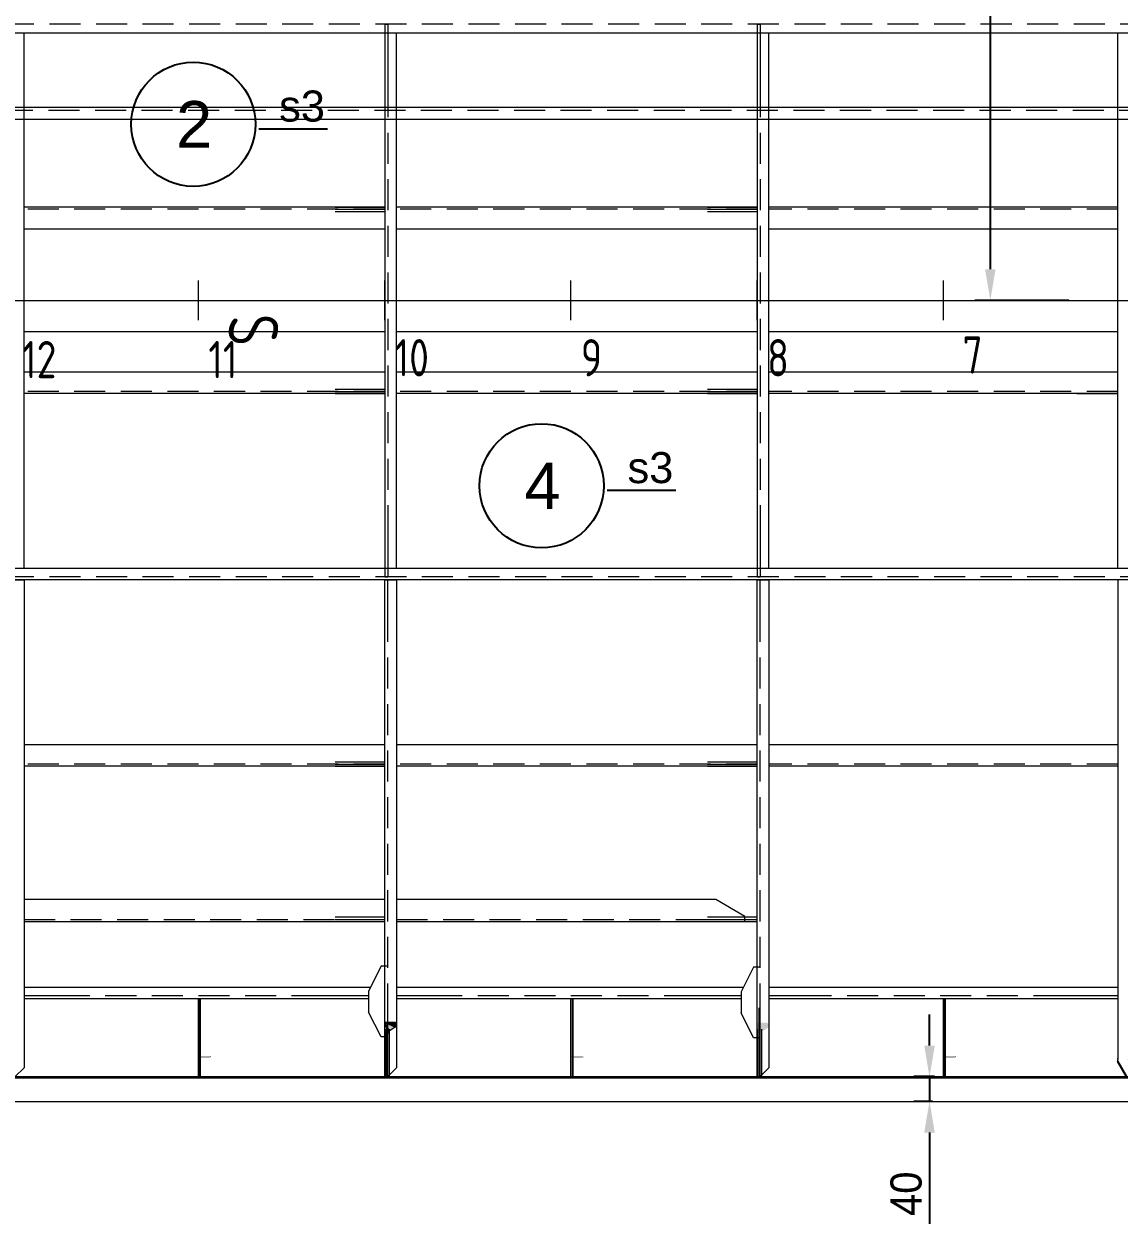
# Model space of a CAD drawing. Header units: millimetres. Extents: x 149544 to 197467, y -3118 to 25363.
# Drawn here: x 158637 to 160401, y 15909 to 17841 of the extents above; entities that cross this region are included whole.
import ezdxf

# ---------------------------------------------------------------- set-up
doc = ezdxf.new("R2010")
doc.units = ezdxf.units.MM
doc.header["$MEASUREMENT"] = 0
for name, pattern in [('K5LT32768', [0]), ('K5LT32769', [0]), ('K5LT32791', [0]), ('K5LT32795', [75, 50, -25])]:
    doc.linetypes.add(name, pattern=pattern)
for name, color, linetype in [('pen_035', 1, 'Continuous'), ('pen_7', 1, 'Continuous'), ('Pov', 7, 'Continuous')]:
    doc.layers.add(name, color=color, linetype=linetype)
doc.styles.add('KTEXTSTYLE', font='GOST_AU.SHX', dxfattribs={"width": 0.96, "height": 5})
doc.styles.add('style5', font='arial.ttf', dxfattribs={"height": 3})
doc.dimstyles.new('PB20', dxfattribs={"dimscale": 20, "dimtxt": 2.5, "dimasz": 2.5, "dimexe": 1.25, "dimexo": 0, "dimtad": 1, "dimdec": 0, "dimtxsty": 'Standard', "dimcen": 2.5, "dimclrd": 7, "dimclre": 7, "dimclrt": 4, "dimadec": 0, "dimazin": 0, "dimtfac": 1, "dimtdec": 0, "dimtmove": 0, "dimatfit": 3, "dimfxl": 1.25, "dimarcsym": 0})

# ---------------------------------------------------------------- blocks, each defined once
blk = doc.blocks.new('*D2347')
at = {"color": 7, "lineweight": -2}
for p, q in [((160095.6, 16195.9), (160095.6, 16245.9)), ((160103.6, 16145.9), (160070.6, 16145.9)), ((160095.6, 16145.9), (160095.6, 16105.9)), ((160100.2, 16105.9), (160070.6, 16105.9)), ((160095.6, 16055.9), (160095.6, 15908.6))]:
    blk.add_line(p, q, dxfattribs=at)
at = {"color": 7}
for points in [[(160087.3, 16195.9), (160103.9, 16195.9), (160095.6, 16145.9)], [(160087.3, 16055.9), (160103.9, 16055.9), (160095.6, 16105.9)]]:
    blk.add_solid(points, dxfattribs=at)
at = {"layer": 'Defpoints', "color": 0}
for p in [(160103.6, 16145.9), (160095.6, 16105.9), (160100.2, 16105.9)]:
    blk.add_point(p, dxfattribs=at)
at = {"color": 4, "insert": (160058.1, 15957.2), "char_height": 50, "attachment_point": 5, "rotation": 90}
blk.add_mtext('\\H50.0;\\W0.965;\\Q0;\\H50.0;\\W0.965;\\Q0;\\Q0;40', dxfattribs=at)
blk = doc.blocks.new('U1267')
at = {"layer": 'pen_035', "color": 1, "linetype": 'K5LT32769', "lineweight": 18, "true_color": 0xff0000}
for p in [(-175361.7, 530.5), (-175356.5, 513.7)]:
    blk.add_line(p, (-175356.7, 512.2), dxfattribs=at)
blk = doc.blocks.new('U1258')
at = {"layer": 'Pov', "color": 3, "linetype": 'K5LT32791', "lineweight": 18, "true_color": 0x00ff00}
for p in [(-175361.7, 530.5), (-175346.7, 530.5)]:
    blk.add_line(p, (-175345, 530.1), dxfattribs=at)
blk = doc.blocks.new('U1259')
at = {"layer": 'pen_035', "color": 1, "linetype": 'K5LT32769', "lineweight": 18, "true_color": 0xff0000}
for p in [(-175361.7, 530.5), (-175345, 530.1)]:
    blk.add_line(p, (-175343.7, 528.9), dxfattribs=at)
blk = doc.blocks.new('U1260')
at = {"layer": 'pen_035', "color": 1, "linetype": 'K5LT32769', "lineweight": 18, "true_color": 0xff0000}
for p in [(-175361.7, 530.5), (-175343.7, 528.9)]:
    blk.add_line(p, (-175342.9, 527.3), dxfattribs=at)
blk = doc.blocks.new('U1261')
at = {"layer": 'pen_035', "color": 1, "linetype": 'K5LT32769', "lineweight": 18, "true_color": 0xff0000}
for p in [(-175361.7, 530.5), (-175342.9, 527.3)]:
    blk.add_line(p, (-175342.8, 525.4), dxfattribs=at)
blk = doc.blocks.new('U1262')
at = {"layer": 'pen_035', "color": 1, "linetype": 'K5LT32769', "lineweight": 18, "true_color": 0xff0000}
for p in [(-175361.7, 530.5), (-175342.8, 525.4)]:
    blk.add_line(p, (-175343.4, 523.6), dxfattribs=at)
blk = doc.blocks.new('U1263')
at = {"layer": 'pen_035', "color": 1, "linetype": 'K5LT32769', "lineweight": 18, "true_color": 0xff0000}
for p in [(-175361.7, 530.5), (-175343.4, 523.6)]:
    blk.add_line(p, (-175344.7, 522.3), dxfattribs=at)
blk = doc.blocks.new('U1264')
at = {"layer": 'Pov', "color": 3, "linetype": 'K5LT32791', "lineweight": 18, "true_color": 0x00ff00}
for p in [(-175361.7, 530.5), (-175344.7, 522.3)]:
    blk.add_line(p, (-175354.7, 516), dxfattribs=at)
blk = doc.blocks.new('U1265')
at = {"layer": 'pen_035', "color": 1, "linetype": 'K5LT32769', "lineweight": 18, "true_color": 0xff0000}
for p in [(-175361.7, 530.5), (-175354.7, 516)]:
    blk.add_line(p, (-175355.8, 515), dxfattribs=at)
blk = doc.blocks.new('U1266')
at = {"layer": 'pen_035', "color": 1, "linetype": 'K5LT32769', "lineweight": 18, "true_color": 0xff0000}
for p in [(-175361.7, 530.5), (-175355.8, 515)]:
    blk.add_line(p, (-175356.5, 513.7), dxfattribs=at)
blk = doc.blocks.new('*D2382')
at = {"color": 7, "lineweight": -2}
for p, q in [((160095.3, 16195.9), (160095.3, 16245.9)), ((160103.3, 16145.9), (160070.3, 16145.9)), ((160095.3, 16145.9), (160095.3, 16105.9)), ((160099.9, 16105.9), (160070.3, 16105.9)), ((160095.3, 16055.9), (160095.3, 15908.6))]:
    blk.add_line(p, q, dxfattribs=at)
at = {"color": 7}
for points in [[(160087, 16195.9), (160103.6, 16195.9), (160095.3, 16145.9)], [(160087, 16055.9), (160103.6, 16055.9), (160095.3, 16105.9)]]:
    blk.add_solid(points, dxfattribs=at)
at = {"layer": 'Defpoints', "color": 0}
for p in [(160103.3, 16145.9), (160095.3, 16105.9), (160099.9, 16105.9)]:
    blk.add_point(p, dxfattribs=at)
at = {"color": 4, "insert": (160057.8, 15957.2), "char_height": 50, "attachment_point": 5, "rotation": 90}
blk.add_mtext('\\H50.0;\\W0.965;\\Q0;\\H50.0;\\W0.965;\\Q0;\\Q0;40', dxfattribs=at)
blk = doc.blocks.new('*D2384')
at = {"color": 7, "lineweight": -2}
for p, q in [((160412.8, 18520.9), (160168.4, 18520.9)), ((160193.4, 18470.9), (160193.4, 17445.9)), ((160319.7, 17395.9), (160168.4, 17395.9))]:
    blk.add_line(p, q, dxfattribs=at)
at = {"color": 7}
for points in [[(160185, 18470.9), (160201.7, 18470.9), (160193.4, 18520.9)], [(160185, 17445.9), (160201.7, 17445.9), (160193.4, 17395.9)]]:
    blk.add_solid(points, dxfattribs=at)
at = {"layer": 'Defpoints', "color": 0}
for p in [(160412.8, 18520.9), (160193.4, 17395.9), (160319.7, 17395.9)]:
    blk.add_point(p, dxfattribs=at)
at = {"color": 4, "insert": (160155.9, 17956.4), "char_height": 50, "attachment_point": 5, "rotation": 90}
blk.add_mtext('\\H50.0;\\W0.965;\\Q0;\\H50.0;\\W0.965;\\Q0;\\Q0;1125', dxfattribs=at)

msp = doc.modelspace()

# ---------------------------------------------------------------- hatches: boundary and pattern name
for points in [[(159217.8, 16145.9), (159222.8, 16145.9), (159222.8, 16215.5), (159223.1, 16217), (159223.8, 16218.3), (159224.8, 16219.3), (159234.8, 16225.6), (159236.1, 16226.9), (159236.8, 16228.7), (159236.7, 16230.6), (159235.9, 16232.2), (159234.5, 16233.4), (159232.8, 16233.8), (159217.8, 16233.8)], [(159817.8, 16144.8), (159822.8, 16144.8), (159822.8, 16214.3), (159823.1, 16215.8), (159823.8, 16217.2), (159824.8, 16218.1), (159834.8, 16224.5), (159836.1, 16225.8), (159836.8, 16227.5), (159836.7, 16229.4), (159835.9, 16231.1), (159834.5, 16232.3), (159832.8, 16232.7), (159817.8, 16232.7)]]:
    msp.add_hatch(color=0).paths.add_polyline_path(points)

# ---------------------------------------------------------------- linework, layer by layer
at = {"color": 0, "linetype": 'K5LT32795', "lineweight": 18}
for p, q in [((161202.8, 17840.9), (155879.8, 17840.9)), ((159222.8, 17740.9), (159222.8, 17050.9)), ((159822.8, 17740.9), (159822.8, 17050.9)), ((161201.2, 17701.5), (155878.2, 17701.5)), ((159217.8, 17542.9), (158636.8, 17542.9)), ((159817.8, 17542.9), (159236.8, 17542.9)), ((160398.8, 17542.9), (159836.8, 17542.9)), ((159217.8, 17248.9), (158636.8, 17248.9)), ((159817.8, 17248.9), (159236.8, 17248.9)), ((160398.8, 17248.9), (159836.8, 17248.9)), ((161202.8, 16950.9), (155879.8, 16950.9)), ((159222.8, 16245.9), (159222.8, 16845.9)), ((159822.8, 16245.9), (159822.8, 16845.9)), ((159217.8, 16648.9), (158636.8, 16648.9)), ((159817.8, 16648.9), (159236.8, 16648.9)), ((160398.8, 16648.9), (159836.8, 16648.9)), ((158636.8, 16398.9), (159217.8, 16398.9)), ((159236.8, 16398.9), (159697.8, 16398.9)), ((159117.8, 16275.9), (158722.8, 16275.9)), ((159717.8, 16275.9), (159322.8, 16275.9)), ((160312.8, 16275.9), (159922.8, 16275.9))]:
    msp.add_line(p, q, dxfattribs=at)
at = {"color": 0, "linetype": 'K5LT32769', "lineweight": 18}
for p, q in [((159217.8, 17840.9), (159217.8, 16950.9)), ((159217.8, 17840.9), (159222.8, 17840.9)), ((159222.8, 17840.9), (159222.8, 17740.9)), ((159817.8, 17840.9), (159817.8, 16950.9)), ((159817.8, 17840.9), (159822.8, 17840.9)), ((159822.8, 17840.9), (159822.8, 17740.9)), ((155802.4, 17826.9), (161208.6, 17826.9)), ((158617.8, 17826.9), (158636.8, 17826.9)), ((158636.8, 16964.9), (158636.8, 17826.9)), ((159217.8, 17826.9), (159236.8, 17826.9)), ((159236.8, 16964.9), (159236.8, 17826.9)), ((159817.8, 17826.9), (159836.8, 17826.9)), ((159836.8, 16964.9), (159836.8, 17826.9)), ((160398.8, 16964.9), (160398.8, 17826.9)), ((161193.9, 17706.5), (155778.2, 17706.5)), ((155800.8, 17687.5), (161206.9, 17687.5)), ((159217.8, 17545.9), (158636.8, 17545.9)), ((159137.8, 17545.9), (159208.3, 17545.9)), ((159137.8, 17542.9), (159208.3, 17542.9)), ((159208.3, 17545.9), (159217.8, 17545.9)), ((159208.3, 17542.9), (159217.8, 17542.9)), ((159817.8, 17545.9), (159236.8, 17545.9)), ((159737.8, 17545.9), (159808.3, 17545.9)), ((159737.8, 17542.9), (159808.3, 17542.9)), ((159808.3, 17545.9), (159817.8, 17545.9)), ((159808.3, 17542.9), (159817.8, 17542.9)), ((160398.8, 17545.9), (159836.8, 17545.9)), ((158636.8, 17510.9), (159217.8, 17510.9)), ((159236.8, 17510.9), (159817.8, 17510.9)), ((159836.8, 17510.9), (160398.8, 17510.9)), ((158636.8, 17345.9), (159217.8, 17345.9)), ((159236.8, 17345.9), (159817.8, 17345.9)), ((159836.8, 17345.9), (160398.8, 17345.9)), ((158636.8, 17280.9), (159217.8, 17280.9)), ((159236.8, 17280.9), (159817.8, 17280.9)), ((159836.8, 17280.9), (160398.8, 17280.9)), ((159217.8, 17245.9), (158636.8, 17245.9)), ((159137.8, 17248.9), (159208.3, 17248.9)), ((159137.8, 17245.9), (159208.3, 17245.9)), ((159208.3, 17248.9), (159217.8, 17248.9)), ((159208.3, 17245.9), (159217.8, 17245.9)), ((159817.8, 17245.9), (159236.8, 17245.9)), ((159737.8, 17248.9), (159808.3, 17248.9)), ((159737.8, 17245.9), (159808.3, 17245.9)), ((159808.3, 17248.9), (159817.8, 17248.9)), ((159808.3, 17245.9), (159817.8, 17245.9)), ((160398.8, 17245.9), (159836.8, 17245.9)), ((160332.8, 17245.9), (160398.8, 17245.9)), ((159222.8, 17050.9), (159222.8, 16950.9)), ((159822.8, 17050.9), (159822.8, 16950.9)), ((155802.4, 16964.9), (161208.6, 16964.9)), ((158617.8, 16964.9), (158636.8, 16964.9)), ((159217.8, 16964.9), (159236.8, 16964.9)), ((159217.8, 16950.9), (159222.8, 16950.9)), ((159817.8, 16964.9), (159836.8, 16964.9)), ((159817.8, 16950.9), (159822.8, 16950.9)), ((161195.5, 16945.9), (155779.8, 16945.9)), ((158617.8, 16945.9), (158636.8, 16945.9)), ((158636.8, 16945.9), (158636.8, 16226)), ((159217.8, 16945.9), (159236.8, 16945.9)), ((159217.8, 16145.9), (159217.8, 16945.9)), ((159217.8, 16945.9), (159222.8, 16945.9)), ((159222.8, 16845.9), (159222.8, 16945.9)), ((159236.8, 16945.9), (159236.8, 16226)), ((159817.8, 16945.9), (159836.8, 16945.9)), ((159817.8, 16145.9), (159817.8, 16945.9)), ((159817.8, 16945.9), (159822.8, 16945.9)), ((159822.8, 16845.9), (159822.8, 16945.9)), ((159836.8, 16945.9), (159836.8, 16224.9)), ((160398.8, 16945.9), (160398.8, 16173.7)), ((158636.8, 16680.9), (159217.8, 16680.9)), ((159236.8, 16680.9), (159817.8, 16680.9)), ((159836.8, 16680.9), (160398.8, 16680.9)), ((159217.8, 16645.9), (158636.8, 16645.9)), ((159137.8, 16648.9), (159208.3, 16648.9)), ((159137.8, 16645.9), (159208.3, 16645.9)), ((159208.3, 16648.9), (159217.8, 16648.9)), ((159208.3, 16645.9), (159217.8, 16645.9)), ((159817.8, 16645.9), (159236.8, 16645.9)), ((159737.8, 16648.9), (159808.3, 16648.9)), ((159737.8, 16645.9), (159808.3, 16645.9)), ((159808.3, 16648.9), (159817.8, 16648.9)), ((159808.3, 16645.9), (159817.8, 16645.9)), ((160398.8, 16645.9), (159836.8, 16645.9)), ((159217.8, 16430.9), (158636.8, 16430.9)), ((159751.1, 16430.9), (159236.8, 16430.9)), ((159797.8, 16403.9), (159751.1, 16430.9)), ((158636.8, 16395.9), (159217.8, 16395.9)), ((159137.8, 16398.9), (159208.3, 16398.9)), ((159137.8, 16395.9), (159208.3, 16395.9)), ((159208.3, 16398.9), (159217.8, 16398.9)), ((159208.3, 16395.9), (159217.8, 16395.9)), ((159236.8, 16395.9), (159797.8, 16395.9)), ((159697.8, 16398.9), (159797.8, 16398.9)), ((159737.8, 16398.9), (159817.8, 16398.9)), ((159737.8, 16395.9), (159817.8, 16395.9)), ((159797.8, 16395.9), (159797.8, 16403.9)), ((159797.8, 16395.9), (159797.8, 16398.9)), ((159212.1, 16323.5), (159191.7, 16283.7)), ((159222.7, 16323.5), (159212.1, 16323.5)), ((159812.1, 16322.4), (159791.8, 16282.6)), ((159822.8, 16322.4), (159812.1, 16322.4)), ((158636.8, 16289.9), (159194.9, 16289.9)), ((159236.8, 16289.9), (159795.6, 16289.9)), ((159817.8, 16270.9), (159817.8, 16289.9)), ((159836.8, 16289.9), (160398.8, 16289.9)), ((158722.8, 16275.9), (158636.8, 16275.9)), ((159191.7, 16270.9), (158636.8, 16270.9)), ((158917.8, 16270.9), (158917.8, 16144.8)), ((158917.8, 16144.8), (158917.8, 16270.9)), ((158920.8, 16270.9), (158920.8, 16144.8)), ((158920.8, 16144.8), (158920.8, 16270.9)), ((159191.7, 16275.9), (159117.8, 16275.9)), ((159191.7, 16283.7), (159191.7, 16249.5)), ((159222.8, 16270.9), (159222.8, 16275.9)), ((159222.8, 16270.9), (159222.8, 16275.9)), ((159322.8, 16275.9), (159236.8, 16275.9)), ((159791.8, 16270.9), (159236.8, 16270.9)), ((159517.8, 16270.9), (159517.8, 16144.8)), ((159517.8, 16144.8), (159517.8, 16270.9)), ((159520.8, 16270.9), (159520.8, 16144.8)), ((159520.8, 16144.8), (159520.8, 16270.9)), ((159791.8, 16275.9), (159717.8, 16275.9)), ((159791.8, 16282.6), (159791.8, 16248.4)), ((159817.8, 16270.9), (159817.8, 16275.9)), ((159822.8, 16270.9), (159822.8, 16275.9)), ((159922.8, 16275.9), (159836.8, 16275.9)), ((160398.8, 16270.9), (159836.8, 16270.9)), ((160117.8, 16270.9), (160117.8, 16144.8)), ((160117.8, 16144.8), (160117.8, 16270.9)), ((160120.8, 16270.9), (160120.8, 16144.8)), ((160120.8, 16144.8), (160120.8, 16270.9)), ((160398.8, 16275.9), (160312.8, 16275.9)), ((159217.8, 16185.8), (159217.8, 16256.6)), ((159817.8, 16185.8), (159817.8, 16256.6)), ((159820.8, 16185.8), (159820.8, 16256.6)), ((159212.1, 16209.7), (159191.7, 16249.5)), ((159222.8, 16145.9), (159222.8, 16245.9)), ((159222.8, 16145.9), (159222.8, 16245.9)), ((159812.1, 16208.5), (159791.8, 16248.4)), ((159822.8, 16145.9), (159822.8, 16245.9)), ((159822.8, 16145.9), (159822.8, 16245.9)), ((158636.8, 16226), (158636.8, 16159.9)), ((159217.8, 16222.5), (159217.8, 16147.1)), ((159217.8, 16147.1), (159217.8, 16222.5)), ((159220.8, 16222.5), (159220.8, 16147.1)), ((159220.8, 16147.1), (159220.8, 16222.5)), ((159236.8, 16226), (159236.8, 16159.9)), ((159817.8, 16222.5), (159817.8, 16147.1)), ((159817.8, 16147.1), (159817.8, 16222.5)), ((159820.8, 16222.5), (159820.8, 16147.1)), ((159820.8, 16147.1), (159820.8, 16222.5)), ((159836.8, 16224.9), (159836.8, 16159.9)), ((159222.7, 16209.7), (159212.1, 16209.7)), ((159822.8, 16208.5), (159812.1, 16208.5)), ((158622.8, 16145.9), (158636.8, 16159.9)), ((158622.8, 16145.9), (158636.8, 16159.9)), ((159222.8, 16145.9), (159236.8, 16159.9)), ((159222.8, 16145.9), (159236.8, 16159.9)), ((159822.8, 16145.9), (159836.8, 16159.9)), ((159822.8, 16145.9), (159836.8, 16159.9)), ((160398.8, 16170.2), (160398.8, 16173.7)), ((159217.8, 16145.9), (159222.8, 16145.9)), ((159217.8, 16145.9), (159222.8, 16145.9)), ((159217.8, 16145.9), (159222.8, 16145.9)), ((159217.8, 16145.9), (159222.8, 16145.9)), ((159817.8, 16145.9), (159822.8, 16145.9)), ((159817.8, 16145.9), (159822.8, 16145.9)), ((159817.8, 16145.9), (159822.8, 16145.9)), ((159817.8, 16145.9), (159822.8, 16145.9)), ((155189.7, 16105.9), (161267.5, 16105.9))]:
    msp.add_line(p, q, dxfattribs=at)
for p, q in [((159015.1, 17672.3), (159125.7, 17672.3)), ((159576.2, 17090.1), (159686.9, 17090.1))]:
    msp.add_line(p, q)
at = {"color": 0, "linetype": 'K5LT32791', "lineweight": 18}
for p, q in [((159137.8, 17538.9), (159217.8, 17538.9)), ((159737.8, 17538.9), (159817.8, 17538.9)), ((159137.8, 17253), (159217.8, 17253)), ((159737.8, 17253), (159817.8, 17253)), ((159137.8, 16653), (159217.8, 16653)), ((159737.8, 16653), (159817.8, 16653)), ((159137.8, 16403), (159217.8, 16403)), ((159737.8, 16403), (159817.8, 16403)), ((159224.9, 16222.5), (159224.9, 16145.8)), ((159824.9, 16222.5), (159824.9, 16145.8)), ((155189.7, 16145.9), (160017.8, 16145.9)), ((155189.7, 16145.9), (161408.7, 16145.9)), ((155189.7, 16143.7), (161409, 16143.7))]:
    msp.add_line(p, q, dxfattribs=at)
at = {"color": 0, "linetype": 'K5LT32768', "lineweight": 18}
for p, q in [((158917.8, 17363.9), (158917.8, 17427.9)), ((159217.8, 17363.9), (159217.8, 17427.9)), ((159517.8, 17363.9), (159517.8, 17427.9)), ((159817.8, 17363.9), (159817.8, 17427.9)), ((160117.8, 17363.9), (160117.8, 17427.9)), ((155189.7, 17395.9), (161547, 17395.9))]:
    msp.add_line(p, q, dxfattribs=at)
at = {"color": 0}
msp.add_line((160412.8, 16145.9), (160398.8, 16170.2), dxfattribs=at)
at = {"color": 0, "linetype": 'K5LT32791', "const_width": 0.18}
for points in [[(158917.8, 16145.9), (158918.8, 16145.9), (158919.5, 16146.3), (158919.8, 16147), (158919.8, 16174.5), (158920.1, 16175.6), (158920.8, 16176.4), (158921.8, 16176.7), (158936.8, 16176.7), (158937.5, 16177), (158937.8, 16177.8), (158937.8, 16178.9), (158917.8, 16178.9), (158917.8, 16145.9)], [(159517.8, 16145.9), (159518.8, 16145.9), (159519.5, 16146.3), (159519.8, 16147), (159519.8, 16174.5), (159520.1, 16175.6), (159520.8, 16176.4), (159521.8, 16176.7), (159536.8, 16176.7), (159537.5, 16177), (159537.8, 16177.8), (159537.8, 16178.9), (159517.8, 16178.9), (159517.8, 16145.9)], [(160117.8, 16145.9), (160118.8, 16145.9), (160119.5, 16146.3), (160119.8, 16147), (160119.8, 16174.5), (160120.1, 16175.6), (160120.8, 16176.4), (160121.8, 16176.7), (160136.8, 16176.7), (160137.5, 16177), (160137.8, 16177.8), (160137.8, 16178.9), (160117.8, 16178.9), (160117.8, 16145.9)], [(160417.8, 16145.9), (160416.8, 16145.9), (160416.1, 16146.3), (160415.8, 16147), (160415.8, 16171.5), (160415.6, 16172.6), (160414.8, 16173.4), (160413.8, 16173.7), (160398.8, 16173.7), (160398.1, 16174), (160397.8, 16174.8), (160397.8, 16175.9), (160417.8, 16175.9), (160417.8, 16145.9)]]:
    msp.add_lwpolyline(points, dxfattribs=at)
at = {"color": 0}
for centre in [(158909.5, 17679.5), (159470.6, 17097.3)]:
    msp.add_circle(centre, 100, dxfattribs=at)

# ---------------------------------------------------------------- block references
for name in ['U1267', 'U1258', 'U1259', 'U1260', 'U1261', 'U1262', 'U1263', 'U1264', 'U1265', 'U1266']:
    msp.add_blockref(name, (334579.6, 15703.3), dxfattribs=at)

# ---------------------------------------------------------------- texts
at = {"color": 0, "insert": (159044.7, 17375.3), "char_height": 2.5, "attachment_point": 1, "rotation": 273.511, "style": 'KTEXTSTYLE'}
msp.add_mtext('\\H3.5;\\W0.965;\\Q15;\\Q0;\\H80.00;{\\c255;S}', dxfattribs=at)
at = {"color": 0, "char_height": 2.5, "attachment_point": 1, "style": 'KTEXTSTYLE'}
for s, insert in [('{\\H24x;\\W0.965;\\C6;10}', (159233.8, 17333.5)), ('{\\H24x;\\W0.965;\\C6;9}', (159533.8, 17333.5)), ('{\\H24x;\\W0.965;\\C6;8}', (159833.8, 17333.5)), ('{\\H24x;\\W0.965;\\C6;7}', (160148.5, 17337.9)), ('{\\H24x;\\W0.965;\\C6;12}', (158633.8, 17330.5)), ('{\\H24x;\\W0.965;\\C6;11}', (158933.8, 17330.5))]:
    msp.add_mtext(s, dxfattribs=dict(at, insert=insert))
at = {"layer": 'pen_7', "color": 0, "style": 'style5'}
for p in [(159047.8, 17683.8), (159609, 17101.6)]:
    msp.add_text('s3', height=50, dxfattribs=at).set_placement(p)
at = {"layer": 'pen_7', "color": 2, "style": 'style5'}
for s, p in [('2', (158881.7, 17641.9)), ('4', (159442.9, 17059.7))]:
    msp.add_text(s, height=75, dxfattribs=at).set_placement(p)

# ---------------------------------------------------------------- dimensions: what is measured, and where the dimension line sits
at = {"color": 0}
for base, p1, p2, text, picture, middle in [((160193.4, 17395.9), (160412.8, 18520.9), (160319.7, 17395.9), '\\H50.0;\\W0.965;\\Q0;\\H50.0;\\W0.965;\\Q0;\\Q0;1125', '*D2384', (160193.4, 17956.4)), ((160095.3, 16105.9), (160103.3, 16145.9), (160099.9, 16105.9), '\\H50.0;\\W0.965;\\Q0;\\H50.0;\\W0.965;\\Q0;\\Q0;40', '*D2382', (160095.3, 15957.2)), ((160095.6, 16105.9), (160103.6, 16145.9), (160100.2, 16105.9), '\\H50.0;\\W0.965;\\Q0;\\H50.0;\\W0.965;\\Q0;\\Q0;40', '*D2347', (160095.6, 15957.2))]:
    dim = msp.add_linear_dim(base=base, p1=p1, p2=p2, angle=90, text=text, dimstyle='PB20', dxfattribs=at)
    dim.commit()
    dim.dimension.update_dxf_attribs({"geometry": picture, "text_midpoint": middle, "dimtype": 160})

doc.saveas('drawing.dxf')
